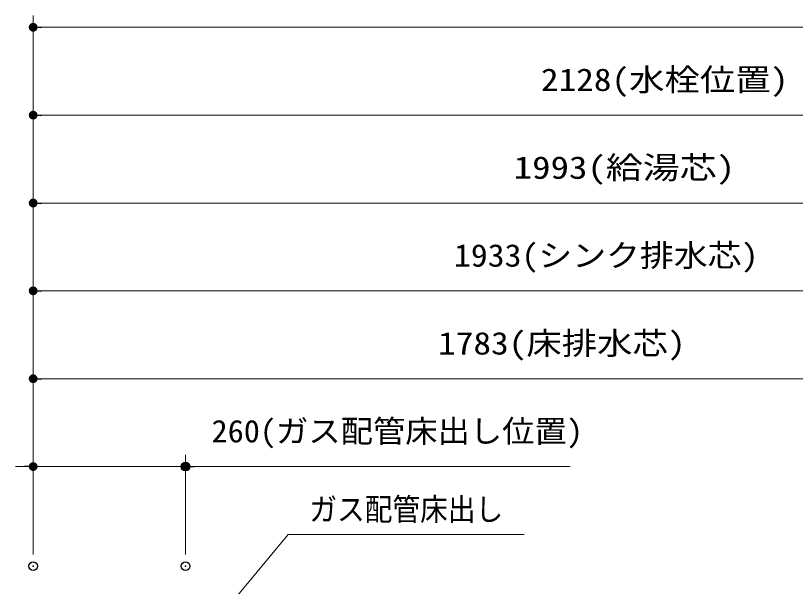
# Model space of a CAD drawing. Units: millimetres, scale not verified. Extents: x -9797 to 9797, y -4555 to 4555.
# Drawn here: x -7789 to -6459, y 1655 to 2630 of the extents above; entities that cross this region are included whole.
import ezdxf
from ezdxf.enums import TextEntityAlignment as Align

# ---------------------------------------------------------------- set-up
doc = ezdxf.new("R2010")
doc.units = ezdxf.units.MM
doc.header["$LTSCALE"] = 30
doc.header["$PDMODE"] = 32
doc.header["$PDSIZE"] = 15
for name, color, linetype, lineweight in [('0-1_0', 7, 'Continuous', 25), ('0-4_寸法ﾚｲﾔｰ', 30, 'Continuous', 13), ('0-5_DEFPOINTS', 7, 'Continuous', 25)]:
    doc.layers.add(name, color=color, linetype=linetype, lineweight=lineweight)
doc.styles.add('ＭＳ ゴシック', font='')
doc.styles.get('ＭＳ ゴシック').set_extended_font_data('MS Gothic')

# ---------------------------------------------------------------- blocks, each defined once
blk = doc.blocks.new('_DOT')
at = {"layer": '0-1_0', "color": 30}
blk.add_line((-15, 0), (-30, 0), dxfattribs=at)
for points in [[(0, 0), (-15, 0), (-14.88, 1.88)], [(0, 0), (-14.88, -1.88), (-15, 0)], [(0, 0), (-14.88, 1.88), (-14.53, 3.73)], [(0, 0), (-14.53, -3.73), (-14.88, -1.88)], [(0, 0), (-14.53, 3.73), (-13.95, 5.52)], [(0, 0), (-13.95, -5.52), (-14.53, -3.73)], [(0, 0), (-13.95, 5.52), (-13.14, 7.23)], [(0, 0), (-13.14, -7.23), (-13.95, -5.52)], [(0, 0), (-13.14, 7.23), (-12.14, 8.82)], [(0, 0), (-12.14, -8.82), (-13.14, -7.23)], [(0, 0), (-12.14, 8.82), (-10.93, 10.27)], [(0, 0), (-10.93, -10.27), (-12.14, -8.82)], [(0, 0), (-10.93, 10.27), (-9.56, 11.56)], [(0, 0), (-9.56, -11.56), (-10.93, -10.27)], [(0, 0), (-9.56, 11.56), (-8.04, 12.66)], [(0, 0), (-8.04, -12.66), (-9.56, -11.56)], [(0, 0), (-8.04, 12.66), (-6.39, 13.57)], [(0, 0), (-6.39, -13.57), (-8.04, -12.66)], [(0, 0), (-6.39, 13.57), (-4.64, 14.27)], [(0, 0), (-4.64, -14.27), (-6.39, -13.57)], [(0, 0), (-4.64, 14.27), (-2.81, 14.73)], [(0, 0), (-2.81, -14.73), (-4.64, -14.27)], [(0, 0), (-2.81, 14.73), (-0.94, 14.97)], [(0, 0), (-0.94, -14.97), (-2.81, -14.73)], [(0, 0), (-0.94, 14.97), (0.94, 14.97)], [(0, 0), (0.94, -14.97), (-0.94, -14.97)], [(0, 0), (0.94, 14.97), (2.81, 14.73)], [(0, 0), (2.81, 14.73), (4.64, 14.27)], [(0, 0), (4.64, 14.27), (6.39, 13.57)], [(0, 0), (6.39, 13.57), (8.04, 12.66)], [(0, 0), (8.04, 12.66), (9.56, 11.56)], [(0, 0), (9.56, 11.56), (10.93, 10.27)], [(0, 0), (10.93, 10.27), (12.14, 8.82)], [(0, 0), (12.14, 8.82), (13.14, 7.23)], [(0, 0), (13.14, 7.23), (13.95, 5.52)], [(0, 0), (13.95, 5.52), (14.53, 3.73)], [(0, 0), (14.53, 3.73), (14.88, 1.88)], [(0, 0), (14.88, 1.88), (15, 0)], [(0, 0), (2.81, -14.73), (0.94, -14.97)], [(0, 0), (4.64, -14.27), (2.81, -14.73)], [(0, 0), (6.39, -13.57), (4.64, -14.27)], [(0, 0), (8.04, -12.66), (6.39, -13.57)], [(0, 0), (9.56, -11.56), (8.04, -12.66)], [(0, 0), (10.93, -10.27), (9.56, -11.56)], [(0, 0), (12.14, -8.82), (10.93, -10.27)], [(0, 0), (13.14, -7.23), (12.14, -8.82)], [(0, 0), (13.95, -5.52), (13.14, -7.23)], [(0, 0), (14.53, -3.73), (13.95, -5.52)], [(0, 0), (14.88, -1.88), (14.53, -3.73)], [(0, 0), (15, 0), (14.88, -1.88)]]:
    blk.add_solid(points, dxfattribs=at)

msp = doc.modelspace()

# ---------------------------------------------------------------- linework, layer by layer
at = {"layer": '0-4_寸法ﾚｲﾔｰ'}
for p, q in [((-7759.02, 1710), (-7759.02, 2630)), ((-7744.02, 2610), (-5511.02, 2610)), ((-7759.02, 1710), (-7759.02, 2480)), ((-7744.02, 2460), (-5646.02, 2460)), ((-7759.02, 1710), (-7759.02, 2330)), ((-7744.02, 2310), (-5781.02, 2310)), ((-7759.02, 1710), (-7759.02, 2180)), ((-7744.02, 2160), (-5841.02, 2160)), ((-7759.02, 1710), (-7759.02, 2030)), ((-7744.02, 2010), (-5991.02, 2010)), ((-7759.02, 1710), (-7759.02, 1880)), ((-7499.02, 1710), (-7499.02, 1880)), ((-7774.02, 1860), (-7789.02, 1860)), ((-7759.02, 1860), (-7499.02, 1860)), ((-7499.02, 1860), (-6842.73, 1860)), ((-7484.02, 1860), (-7469.02, 1860))]:
    msp.add_line(p, q, dxfattribs=at)
msp.add_lwpolyline([(-6921.38, 1744.09), (-7324.11, 1744.09), (-7485.38, 1549.63)], dxfattribs=at)
at = {"layer": '0-5_DEFPOINTS'}
for p in [(-7499.02, 1860), (-7759.02, 1690), (-7499.02, 1690)]:
    msp.add_point(p, dxfattribs=at)

# ---------------------------------------------------------------- block references
at = {"layer": '0-4_寸法ﾚｲﾔｰ', "xscale": 0.5, "yscale": 0.5, "rotation": 180}
for p in [(-7759.02, 2610), (-7759.02, 2460), (-7759.02, 2310), (-7759.02, 2160), (-7759.02, 2010), (-7499.02, 1860)]:
    msp.add_blockref('_DOT', p, dxfattribs=at)
at = {"layer": '0-4_寸法ﾚｲﾔｰ', "xscale": 0.5, "yscale": 0.5}
msp.add_blockref('_DOT', (-7759.02, 1860), dxfattribs=at)

# ---------------------------------------------------------------- texts
at = {"layer": '0-4_寸法ﾚｲﾔｰ', "style": 'ＭＳ ゴシック'}
for s, height, width, p in [('2128(水栓位置)', 38.48, 1.15, (-6892.92, 2489.74)), ('1993(給湯芯)', 38.48, 1.2, (-6939.28, 2339.74)), ('1933(シンク排水芯)', 38.49, 1.1, (-7041.28, 2189.74)), ('1783(床排水芯)', 38.48, 1.15, (-7068.28, 2039.74)), ('260(ガス配管床出し位置)', 38.48, 1.05, (-7454.73, 1889.74))]:
    msp.add_text(s, height=height, dxfattribs=dict(at, width=width)).set_placement(p, align=Align.BOTTOM_LEFT)
at = {"layer": '0-4_寸法ﾚｲﾔｰ', "color": 7, "style": 'ＭＳ ゴシック', "width": 0.9}
msp.add_text('ガス配管床出し', height=38.48, dxfattribs=at).set_placement((-7287.92, 1756.24), align=Align.BOTTOM_LEFT)

doc.saveas('drawing.dxf')
